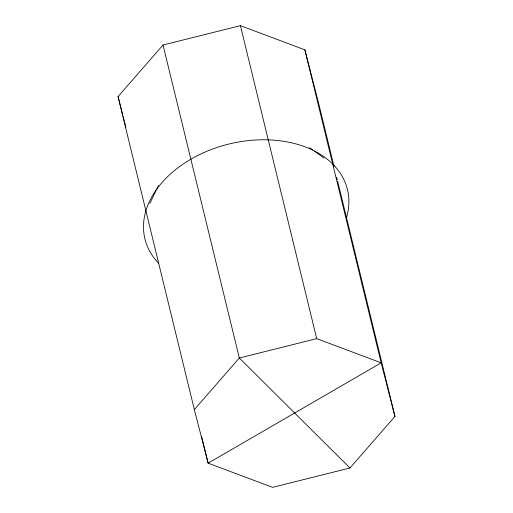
<?xml version="1.0" encoding="UTF-8"?>
<svg xmlns="http://www.w3.org/2000/svg" width="513" height="513" viewBox="0 0 513 513"><rect width="100%" height="100%" fill="white"/><g stroke="black" fill="none" stroke-linecap="round" stroke-linejoin="round"><path stroke-width="0.77" d="M149.86 203.475L156.055 190.503M156.741 189.06L158.459 185.456M337.631 181.275L394.952 416.415L349.975 467.991L272.589 487.35L208.124 463.156L194.344 409.579L118.048 96.585L163.025 45.009L240.411 25.65L304.876 49.844L318.656 103.421L334.027 166.481M194.344 409.579L239.327 358.01L316.713 338.644L381.178 362.838L394.952 416.415M309.608 147.641L312.738 149.911M314.61 151.271L323.998 158.075M349.975 467.991L239.327 358.01L163.025 45.009M118.048 96.585L122.767 114.957M123.165 116.483L124.345 121.081M124.736 122.607L125.916 127.198M336.682 177.383L337.253 179.723M304.876 49.844L381.178 362.838L208.124 463.156L201.667 436.685M240.411 25.65L316.713 338.644M158.536 263.214A104.229 72.275 -13.7 0 1 229.24 143.948A104.229 72.275 -13.7 0 1 346.493 217.621"/></g></svg>
